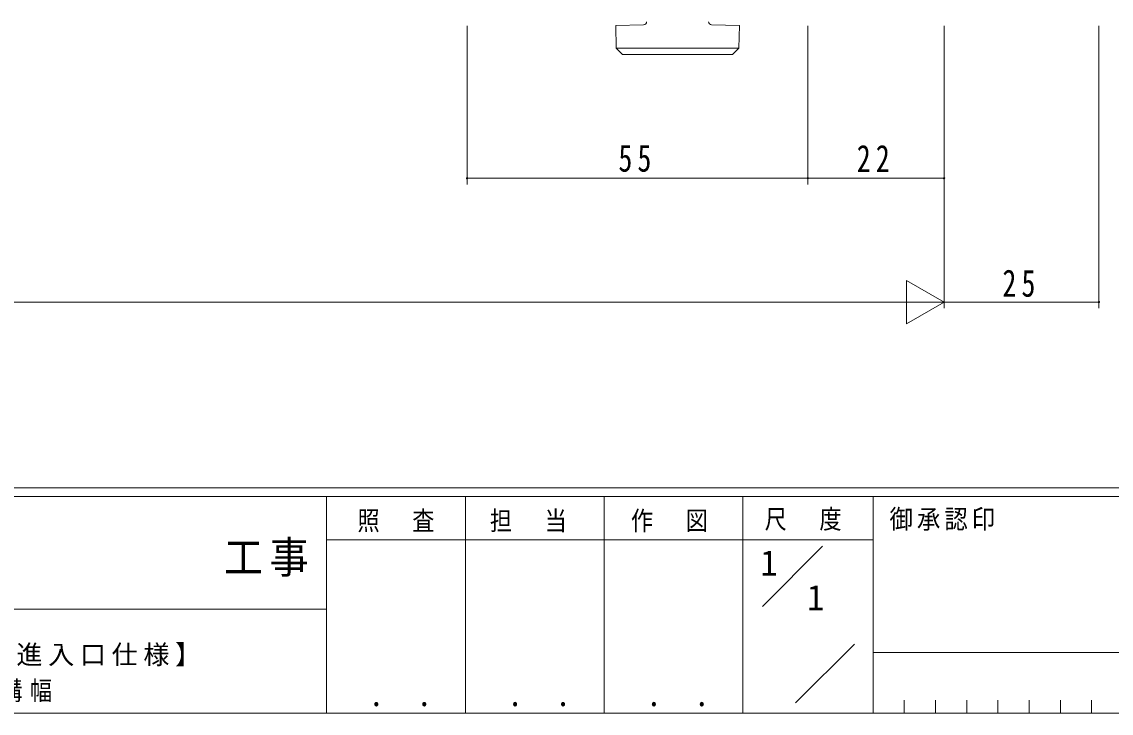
# Model space of a CAD drawing. Units: millimetres on the paper. Extents: x -397 to 397, y -282 to 282.
# Drawn here: x 72.1 to 247.9, y -282.1 to -170.4 of the extents above; entities that cross this region are included whole.
import ezdxf
from ezdxf.enums import TextEntityAlignment as Align

# ---------------------------------------------------------------- set-up
doc = ezdxf.new("R2010")
doc.units = ezdxf.units.MM
for name, color, linetype, lineweight in [('0-1_YKK_ZWAK', 7, 'Continuous', 18), ('0-5_YKK_13', 4, 'Continuous', 18), ('0-6_YKK_D', 6, 'Continuous', 18)]:
    doc.layers.add(name, color=color, linetype=linetype, lineweight=lineweight)
doc.layers.add('0-2_USER1', color=7, linetype='Continuous')
doc.styles.add('ＭＳ ゴシック', font='')
doc.styles.get('ＭＳ ゴシック').set_extended_font_data('MS Gothic')

msp = doc.modelspace()

# ---------------------------------------------------------------- linework, layer by layer
at = {"layer": '0-1_YKK_ZWAK'}
for p, q in [((376.092, -245.688), (-393.908, -245.688)), ((338.292, -247.088), (-393.908, -247.088)), ((121.292, -247.088), (121.292, -282.088)), ((143.692, -247.088), (143.692, -282.088)), ((166.092, -247.088), (166.092, -282.088)), ((188.492, -247.088), (188.492, -282.088)), ((209.492, -247.088), (209.492, -282.088)), ((189.476, -254.087), (121.292, -254.087)), ((189.476, -254.087), (209.492, -254.087)), ((191.662, -264.824), (201.355, -255.13)), ((-7.508, -265.287), (121.292, -265.287)), ((196.964, -280.433), (206.488, -270.909)), ((209.492, -272.288), (310.291, -272.288)), ((214.532, -279.988), (214.532, -282.088)), ((219.572, -279.988), (219.572, -282.088)), ((224.612, -279.988), (224.612, -282.088)), ((229.652, -279.988), (229.652, -282.088)), ((234.692, -279.988), (234.692, -282.088)), ((239.732, -279.988), (239.732, -282.088)), ((244.772, -279.988), (244.772, -282.088)), ((-393.908, -282.088), (338.292, -282.088))]:
    msp.add_line(p, q, dxfattribs=at)
at = {"layer": '0-5_YKK_13'}
for p, q in [((172.458, -170.91), (167.981, -170.988)), ((187.852, -174.688), (168.046, -174.688)), ((169.063, -175.688), (186.867, -175.688)), ((186.835, -175.688), (187.852, -174.688))]:
    msp.add_line(p, q, dxfattribs=at)
for points in [[(167.981, -170.988), (168.046, -174.688), (169.063, -175.688)], [(183.44, -170.91), (187.917, -170.988), (187.852, -174.688)]]:
    msp.add_lwpolyline(points, dxfattribs=at)
for centre, start, end in [((172.449, -170.41), 271, 0.35938), ((183.449, -170.41), 179.64062, 269)]:
    msp.add_arc(centre, 0.5, start, end, dxfattribs=at)
at = {"layer": '0-6_YKK_D'}
for p, q in [((143.967, -171.058), (143.967, -196.688)), ((198.967, -171.058), (198.967, -196.688)), ((198.967, -171.058), (198.967, -196.688)), ((220.967, -171.058), (220.967, -216.688)), ((220.967, -171.058), (220.967, -196.688)), ((220.967, -171.058), (220.967, -216.688)), ((245.967, -171.058), (245.967, -216.688)), ((143.967, -195.688), (198.967, -195.688)), ((198.967, -195.688), (220.967, -195.688)), ((220.967, -215.688), (214.905, -212.188)), ((214.905, -212.188), (214.905, -219.188)), ((213.967, -215.688), (-72.033, -215.688)), ((220.967, -215.688), (208.843, -215.688)), ((220.967, -215.688), (214.905, -219.188)), ((245.967, -215.688), (220.967, -215.688))]:
    msp.add_line(p, q, dxfattribs=at)
for centre, start, end in [((143.967, -195.688), 0, 180), ((143.967, -195.688), 180, 0), ((198.967, -195.688), 0, 180), ((198.967, -195.688), 0, 180), ((198.967, -195.688), 180, 0), ((198.967, -195.688), 180, 0), ((220.967, -195.688), 0, 180), ((220.967, -195.688), 180, 0), ((245.967, -215.688), 0, 180), ((245.967, -215.688), 180, 0)]:
    msp.add_arc(centre, 0.106, start, end, dxfattribs=at)

# ---------------------------------------------------------------- texts
at = {"layer": '0-1_YKK_ZWAK', "attachment_point": 7, "style": 'ＭＳ ゴシック'}
for s, insert, char_height in [('\\T1.24;\\W0.85;照\\~\\~査', (126.281, -252.868), 3.079), ('\\T1.24;\\W0.85;担\\~\\~当', (147.646, -252.868), 3.079), ('\\T1.24;\\W0.85;作\\~\\~図', (170.412, -252.85), 3.079), ('\\T1.24;\\W0.85;尺\\~\\~度', (192.004, -252.625), 3.079), ('\\T1.17;\\W0.9;御承認印', (212.159, -252.62), 3.079), ('\\T1.17;\\W0.9;工事', (104.723, -260.044), 5.132), ('\\T1.24;\\W0.85;\\~．\\~．', (125.747, -281.034), 3.592), ('\\T1.24;\\W0.85;\\~．\\~．', (148.147, -281.034), 3.592), ('\\T1.24;\\W0.85;\\~．\\~．', (170.547, -281.034), 3.592)]:
    msp.add_mtext(s, dxfattribs=dict(at, insert=insert, char_height=char_height))
at = {"layer": '0-2_USER1', "style": 'ＭＳ ゴシック'}
for p in [(191.292, -261.087), (198.825, -266.687)]:
    msp.add_text('1', height=4.106, dxfattribs=at).set_placement(p, align=Align.BOTTOM_LEFT)
at = {"layer": '0-2_USER1', "char_height": 3.079, "attachment_point": 7, "style": 'ＭＳ ゴシック'}
for s, insert in [('\\T1.22;EXIMA31\\~外開き窓【非常用進入口仕様】', (9.789, -274.537)), ('\\T1.34;\\W0.85;RC枠\\~ｸﾞﾚﾓﾝﾊﾝﾄﾞﾙ/30mm溝幅', (20.849, -280.712))]:
    msp.add_mtext(s, dxfattribs=dict(at, insert=insert))
at = {"layer": '0-6_YKK_D', "color": 7, "char_height": 4.399, "attachment_point": 7, "style": 'ＭＳ ゴシック'}
for s, insert in [('\\T1.37;\\W0.75;55', (168.397, -194.688)), ('\\T1.37;\\W0.75;22', (206.873, -194.688)), ('\\T1.37;\\W0.75;25', (230.385, -214.888))]:
    msp.add_mtext(s, dxfattribs=dict(at, insert=insert))

doc.saveas('drawing.dxf')
